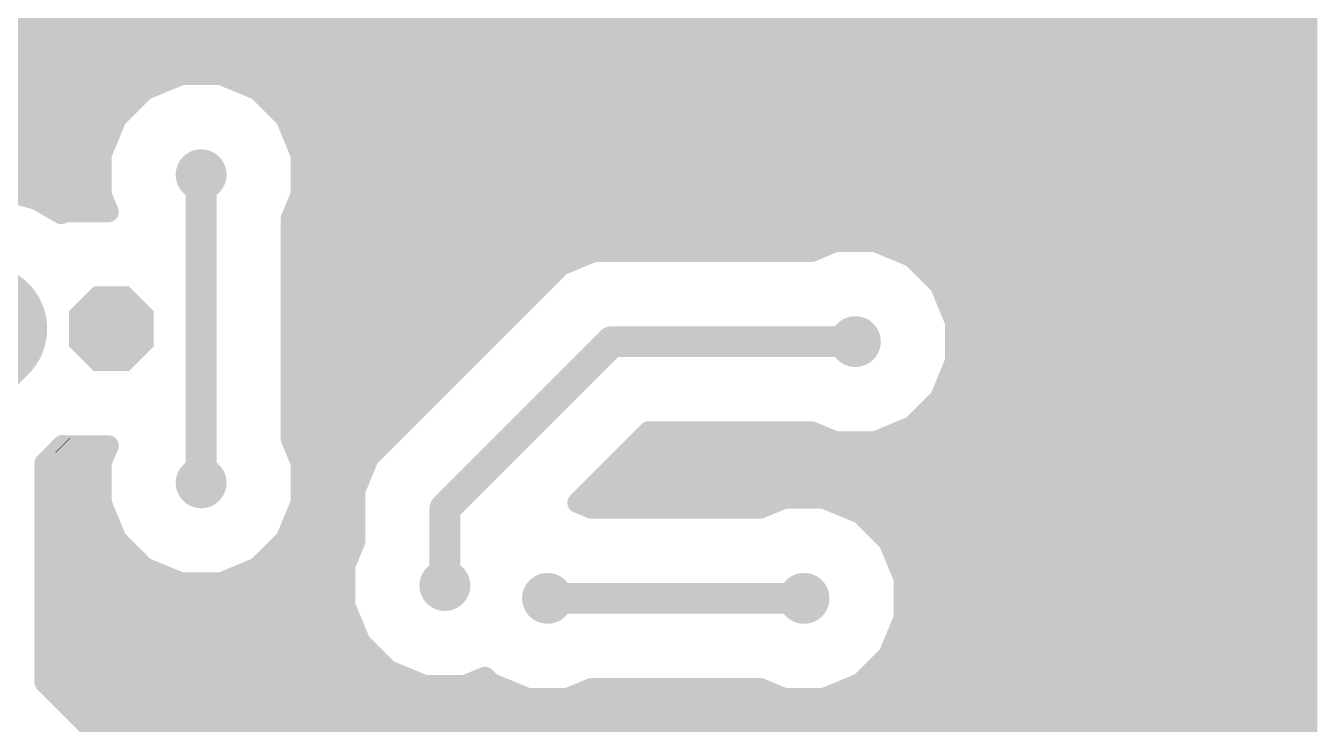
# Model space of a CAD drawing. Extents: x 0 to 141, y 0 to 150.
# Drawn here: x 20.91 to 46.48, y 109.52 to 123.34 of the extents above; entities that cross this region are included whole.
import ezdxf

# ---------------------------------------------------------------- set-up
doc = ezdxf.new("R2010")
doc.units = 0
for name, color, linetype in [('16', 175, 'CONTINUOUS'), ('17', 82, 'CONTINUOUS'), ('18', 82, 'CONTINUOUS')]:
    doc.layers.add(name, color=color, linetype=linetype)

# ---------------------------------------------------------------- blocks, each defined once
blk = doc.blocks.new('OCTAGONP')
at = {"const_width": 0.5}
blk.add_lwpolyline([(-0.25, -0.1036), (-0.25, 0.1036), (-0.1036, 0.25), (0.1036, 0.25), (0.25, 0.1036), (0.25, -0.1036), (0.1036, -0.25), (-0.1036, -0.25), (-0.25, -0.1036), (-0.25, 0.1036)], dxfattribs=at)
blk = doc.blocks.new('ROUNDV')
at = {"const_width": 0.5}
blk.add_lwpolyline([(0, -0.25, 1), (0, 0.25, 1), (0, -0.25)], format="xyb", dxfattribs=at)

msp = doc.modelspace()

# ---------------------------------------------------------------- linework, layer by layer
at = {"layer": '16'}
for points, const_width in [([(46.2788, 130.2673), (46.2788, 87.3055)], 0.4064), ([(15.5192, 123.5456), (46.2788, 123.5456)], 0.4064), ([(15.5192, 123.1392), (46.2788, 123.1392)], 0.4064), ([(15.5192, 122.7328), (46.2788, 122.7328)], 0.4064), ([(15.5192, 122.3264), (23.8798, 122.3264)], 0.4064), ([(23.9909, 122.3724), (23.2645, 122.0715)], 0.4064), ([(24.7771, 122.3724), (23.9909, 122.3724)], 0.4064), ([(25.5035, 122.0715), (24.7771, 122.3724)], 0.4064), ([(24.8882, 122.3264), (46.2788, 122.3264)], 0.4064), ([(23.2645, 122.0715), (22.7085, 121.5155)], 0.4064), ([(26.0595, 121.5155), (25.5035, 122.0715)], 0.4064), ([(15.5192, 121.92), (23.113, 121.92)], 0.4064), ([(25.655, 121.92), (46.2788, 121.92)], 0.4064), ([(15.5192, 121.5136), (22.7077, 121.5136)], 0.4064), ([(22.7085, 121.5155), (22.4076, 120.7891)], 0.4064), ([(26.3604, 120.7891), (26.0595, 121.5155)], 0.4064), ([(26.0603, 121.5136), (46.2788, 121.5136)], 0.4064), ([(15.5192, 121.1072), (22.5394, 121.1072)], 0.4064), ([(26.2287, 121.1072), (46.2788, 121.1072)], 0.4064), ([(22.4076, 120.7891), (22.4076, 120.0029)], 0.4064), ([(26.3604, 120.0029), (26.3604, 120.7891)], 0.4064), ([(15.5192, 120.7008), (22.4076, 120.7008)], 0.4064), ([(24.384, 114.3), (24.384, 120.396)], 0.6096), ([(26.3604, 120.7008), (46.2788, 120.7008)], 0.4064), ([(15.5192, 120.2944), (22.4076, 120.2944)], 0.4064), ([(26.3604, 120.2944), (46.2788, 120.2944)], 0.4064), ([(21.1248, 119.9043), (20.4272, 120.0912)], 0.4064), ([(22.4076, 120.0029), (22.5499, 119.6594)], 0.4064), ([(26.162, 119.5239), (26.3604, 120.0029)], 0.4064), ([(21.6121, 119.6229), (21.1248, 119.9043)], 0.4064), ([(21.153, 119.888), (22.4552, 119.888)], 0.4064), ([(26.3128, 119.888), (46.2788, 119.888)], 0.4064), ([(21.6486, 119.6594), (21.6121, 119.6229)], 0.4064), ([(22.5499, 119.6594), (21.6486, 119.6594)], 0.4064), ([(26.162, 115.1721), (26.162, 119.5239)], 0.4064), ([(26.162, 119.4816), (46.2788, 119.4816)], 0.4064), ([(26.162, 119.0752), (46.2788, 119.0752)], 0.4064), ([(36.9449, 119.0704), (36.4659, 118.872)], 0.4064), ([(37.7311, 119.0704), (36.9449, 119.0704)], 0.4064), ([(38.4575, 118.7695), (37.7311, 119.0704)], 0.4064), ([(32.1583, 118.872), (31.5048, 118.6013)], 0.4064), ([(36.4659, 118.872), (32.1583, 118.872)], 0.4064), ([(39.0135, 118.2135), (38.4575, 118.7695)], 0.4064), ([(26.162, 118.6688), (31.6678, 118.6688)], 0.4064), ([(31.5048, 118.6013), (31.0047, 118.1012)], 0.4064), ([(38.5582, 118.6688), (46.2788, 118.6688)], 0.4064), ([(18.542, 115.824), (20.066, 117.348)], 2.54), ([(26.162, 118.2624), (31.1659, 118.2624)], 0.4064), ([(38.9646, 118.2624), (46.2788, 118.2624)], 0.4064), ([(39.3144, 117.4871), (39.0135, 118.2135)], 0.4064), ([(31.0047, 118.1012), (27.7027, 114.7992)], 0.4064), ([(26.162, 117.856), (30.7595, 117.856)], 0.4064), ([(39.1616, 117.856), (46.2788, 117.856)], 0.4064), ([(26.162, 117.4496), (30.3531, 117.4496)], 0.4064), ([(39.3144, 116.7009), (39.3144, 117.4871)], 0.4064), ([(39.3144, 117.4496), (46.2788, 117.4496)], 0.4064), ([(29.21, 113.792), (32.512, 117.094)], 0.6096), ([(32.512, 117.094), (37.338, 117.094)], 0.6096), ([(26.162, 117.0432), (29.9467, 117.0432)], 0.4064), ([(39.3144, 117.0432), (46.2788, 117.0432)], 0.4064), ([(39.0135, 115.9745), (39.3144, 116.7009)], 0.4064), ([(26.162, 116.6368), (29.5403, 116.6368)], 0.4064), ([(39.2879, 116.6368), (46.2788, 116.6368)], 0.4064), ([(26.162, 116.2304), (29.1339, 116.2304)], 0.4064), ([(39.1195, 116.2304), (46.2788, 116.2304)], 0.4064), ([(38.4575, 115.4185), (39.0135, 115.9745)], 0.4064), ([(26.162, 115.824), (28.7275, 115.824)], 0.4064), ([(38.8631, 115.824), (46.2788, 115.824)], 0.4064), ([(26.162, 115.4176), (28.3211, 115.4176)], 0.4064), ([(37.7311, 115.1176), (38.4575, 115.4185)], 0.4064), ([(38.4554, 115.4176), (46.2788, 115.4176)], 0.4064), ([(26.3604, 114.6931), (26.162, 115.1721)], 0.4064), ([(31.8386, 113.9061), (33.2485, 115.316)], 0.4064), ([(33.2485, 115.316), (36.4659, 115.316)], 0.4064), ([(36.4659, 115.316), (36.9449, 115.1176)], 0.4064), ([(36.9449, 115.1176), (37.7311, 115.1176)], 0.4064), ([(21.2852, 114.6877), (21.6413, 115.0439)], 0.4064), ([(21.6087, 115.0112), (22.5394, 115.0112)], 0.4064), ([(21.6413, 115.0439), (21.6486, 115.0366)], 0.4064), ([(21.6486, 115.0366), (22.5499, 115.0366)], 0.4064), ([(22.5499, 115.0366), (22.4076, 114.6931)], 0.4064), ([(26.2287, 115.0112), (27.9147, 115.0112)], 0.4064), ([(32.9437, 115.0112), (46.2788, 115.0112)], 0.4064), ([(21.2852, 110.3563), (21.2852, 114.6877)], 0.4064), ([(21.2852, 114.6048), (22.4076, 114.6048)], 0.4064), ([(22.4076, 114.6931), (22.4076, 113.9069)], 0.4064), ([(26.3604, 113.9069), (26.3604, 114.6931)], 0.4064), ([(26.3604, 114.6048), (27.6222, 114.6048)], 0.4064), ([(27.7027, 114.7992), (27.432, 114.1457)], 0.4064), ([(32.5373, 114.6048), (46.2788, 114.6048)], 0.4064), ([(21.2852, 114.1984), (22.4076, 114.1984)], 0.4064), ([(26.3604, 114.1984), (27.4538, 114.1984)], 0.4064), ([(27.432, 114.1457), (27.432, 113.1401)], 0.4064), ([(32.1309, 114.1984), (46.2788, 114.1984)], 0.4064), ([(22.4076, 113.9069), (22.7085, 113.1805)], 0.4064), ([(26.0595, 113.1805), (26.3604, 113.9069)], 0.4064), ([(29.21, 112.268), (29.21, 113.792)], 0.6096), ([(32.1141, 113.792), (31.8386, 113.9061)], 0.4064), ([(35.9289, 113.9904), (35.4499, 113.792)], 0.4064), ([(36.7151, 113.9904), (35.9289, 113.9904)], 0.4064), ([(37.4415, 113.6895), (36.7151, 113.9904)], 0.4064), ([(21.2852, 113.792), (22.4552, 113.792)], 0.4064), ([(26.3128, 113.792), (27.432, 113.792)], 0.4064), ([(35.4499, 113.792), (32.1141, 113.792)], 0.4064), ([(32.1141, 113.792), (35.4499, 113.792)], 0.4064), ([(37.1941, 113.792), (46.2788, 113.792)], 0.4064), ([(37.9975, 113.1335), (37.4415, 113.6895)], 0.4064), ([(21.2852, 113.3856), (22.6235, 113.3856)], 0.4064), ([(26.1445, 113.3856), (27.432, 113.3856)], 0.4064), ([(37.7454, 113.3856), (46.2788, 113.3856)], 0.4064), ([(22.7085, 113.1805), (23.2645, 112.6245)], 0.4064), ([(25.5035, 112.6245), (26.0595, 113.1805)], 0.4064), ([(27.432, 113.1401), (27.2336, 112.6611)], 0.4064), ([(38.2984, 112.4071), (37.9975, 113.1335)], 0.4064), ([(21.2852, 112.9792), (22.9097, 112.9792)], 0.4064), ([(25.8583, 112.9792), (27.3654, 112.9792)], 0.4064), ([(38.0614, 112.9792), (46.2788, 112.9792)], 0.4064), ([(21.2852, 112.5728), (23.3892, 112.5728)], 0.4064), ([(23.2645, 112.6245), (23.9909, 112.3236)], 0.4064), ([(24.7771, 112.3236), (25.5035, 112.6245)], 0.4064), ([(25.3788, 112.5728), (27.2336, 112.5728)], 0.4064), ([(27.2336, 112.6611), (27.2336, 111.8749)], 0.4064), ([(38.2298, 112.5728), (46.2788, 112.5728)], 0.4064), ([(23.9909, 112.3236), (24.7771, 112.3236)], 0.4064), ([(38.2984, 111.6209), (38.2984, 112.4071)], 0.4064), ([(21.2852, 112.1664), (27.2336, 112.1664)], 0.4064), ([(31.242, 112.014), (36.322, 112.014)], 0.6096), ([(38.2984, 112.1664), (46.2788, 112.1664)], 0.4064), ([(27.2336, 111.8749), (27.5345, 111.1485)], 0.4064), ([(21.2852, 111.76), (27.2812, 111.76)], 0.4064), ([(37.9975, 110.8945), (38.2984, 111.6209)], 0.4064), ([(38.2984, 111.76), (46.2788, 111.76)], 0.4064), ([(21.2852, 111.3536), (27.4495, 111.3536)], 0.4064), ([(38.1877, 111.3536), (46.2788, 111.3536)], 0.4064), ([(27.5345, 111.1485), (28.0905, 110.5925)], 0.4064), ([(21.2852, 110.9472), (27.7357, 110.9472)], 0.4064), ([(37.4415, 110.3385), (37.9975, 110.8945)], 0.4064), ([(38.0194, 110.9472), (46.2788, 110.9472)], 0.4064), ([(21.2852, 110.5408), (28.2152, 110.5408)], 0.4064), ([(28.0905, 110.5925), (28.8169, 110.2916)], 0.4064), ([(37.6439, 110.5408), (46.2788, 110.5408)], 0.4064), ([(25.5631, 106.0784), (21.2852, 110.3563)], 0.4064), ([(28.8169, 110.2916), (29.6031, 110.2916)], 0.4064), ([(29.6031, 110.2916), (30.0035, 110.4574)], 0.4064), ([(30.0035, 110.4574), (30.1225, 110.3385)], 0.4064), ([(30.1225, 110.3385), (30.8489, 110.0376)], 0.4064), ([(36.7151, 110.0376), (37.4415, 110.3385)], 0.4064), ([(21.5071, 110.1344), (30.6152, 110.1344)], 0.4064), ([(30.8489, 110.0376), (31.6351, 110.0376)], 0.4064), ([(31.6351, 110.0376), (32.1141, 110.236)], 0.4064), ([(31.8688, 110.1344), (35.6952, 110.1344)], 0.4064), ([(32.1141, 110.236), (35.4499, 110.236)], 0.4064), ([(35.4499, 110.236), (35.9289, 110.0376)], 0.4064), ([(35.9289, 110.0376), (36.7151, 110.0376)], 0.4064), ([(36.9488, 110.1344), (46.2788, 110.1344)], 0.4064), ([(21.9135, 109.728), (46.2788, 109.728)], 0.4064), ([(22.3199, 109.3216), (46.2788, 109.3216)], 0.4064)]:
    msp.add_lwpolyline(points, dxfattribs=dict(at, const_width=const_width))
for points, const_width in [([(46.2788, 123.0376, 1), (46.2788, 123.2408)], 0.2032), ([(46.2788, 122.6312, 1), (46.2788, 122.8344)], 0.2032), ([(23.8798, 122.2248, 1), (23.8798, 122.428)], 0.2032), ([(23.9909, 122.474, 1), (23.9909, 122.2708)], 0.2032), ([(24.0297, 122.2785, 1), (23.952, 122.4663)], 0.2032), ([(24.816, 122.4663, 1), (24.7383, 122.2785)], 0.2032), ([(24.7771, 122.2708, 1), (24.7771, 122.474)], 0.2032), ([(24.8882, 122.428, 1), (24.8882, 122.2248)], 0.2032), ([(46.2788, 122.2248, 1), (46.2788, 122.428)], 0.2032), ([(23.2256, 122.1654, 1), (23.3033, 121.9776)], 0.2032), ([(23.3363, 121.9997, 1), (23.1926, 122.1434)], 0.2032), ([(25.5754, 122.1434, 1), (25.4317, 121.9997)], 0.2032), ([(25.4647, 121.9776, 1), (25.5424, 122.1654)], 0.2032), ([(23.113, 121.8184, 1), (23.113, 122.0216)], 0.2032), ([(25.655, 122.0216, 1), (25.655, 121.8184)], 0.2032), ([(46.2788, 121.8184, 1), (46.2788, 122.0216)], 0.2032), ([(22.8024, 121.4767, 1), (22.6146, 121.5544)], 0.2032), ([(22.7077, 121.412, 1), (22.7077, 121.6152)], 0.2032), ([(26.1534, 121.5544, 1), (25.9656, 121.4767)], 0.2032), ([(26.0603, 121.6152, 1), (26.0603, 121.412)], 0.2032), ([(46.2788, 121.412, 1), (46.2788, 121.6152)], 0.2032), ([(22.6366, 121.5874, 1), (22.7803, 121.4437)], 0.2032), ([(25.9877, 121.4437, 1), (26.1314, 121.5874)], 0.2032), ([(22.5394, 121.0056, 1), (22.5394, 121.2088)], 0.2032), ([(26.2287, 121.2088, 1), (26.2287, 121.0056)], 0.2032), ([(46.2788, 121.0056, 1), (46.2788, 121.2088)], 0.2032), ([(22.5092, 120.7891, 1), (22.306, 120.7891)], 0.2032), ([(26.462, 120.7891, 1), (26.2588, 120.7891)], 0.2032), ([(22.3137, 120.828, 1), (22.5015, 120.7503)], 0.2032), ([(22.4076, 120.5992, 1), (22.4076, 120.8024)], 0.2032), ([(24.5364, 120.396, 1), (24.2316, 120.396)], 0.3048), ([(26.3604, 120.8024, 1), (26.3604, 120.5992)], 0.2032), ([(26.2665, 120.7503, 1), (26.4543, 120.828)], 0.2032), ([(46.2788, 120.5992, 1), (46.2788, 120.8024)], 0.2032), ([(22.4076, 120.1928, 1), (22.4076, 120.396)], 0.2032), ([(26.3604, 120.396, 1), (26.3604, 120.1928)], 0.2032), ([(46.2788, 120.1928, 1), (46.2788, 120.396)], 0.2032), ([(22.5015, 120.0417, 1), (22.3137, 119.964)], 0.2032), ([(26.4543, 119.964, 1), (26.2665, 120.0417)], 0.2032), ([(21.1756, 119.9922, 1), (21.074, 119.8163)], 0.2032), ([(21.153, 119.9896, 1), (21.153, 119.7864)], 0.2032), ([(21.0985, 119.8061, 1), (21.1511, 120.0024)], 0.2032), ([(22.306, 120.0029, 1), (22.5092, 120.0029)], 0.2032), ([(22.4552, 119.7864, 1), (22.4552, 119.9896)], 0.2032), ([(26.3128, 119.9896, 1), (26.3128, 119.7864)], 0.2032), ([(26.2588, 120.0029, 1), (26.462, 120.0029)], 0.2032), ([(46.2788, 119.7864, 1), (46.2788, 119.9896)], 0.2032), ([(21.5403, 119.6948, 1), (21.684, 119.5511)], 0.2032), ([(21.6486, 119.761, 1), (21.6486, 119.5578)], 0.2032), ([(21.5613, 119.5349, 1), (21.6629, 119.7109)], 0.2032), ([(21.7204, 119.5876, 1), (21.5767, 119.7312)], 0.2032), ([(22.456, 119.6205, 1), (22.6437, 119.6983)], 0.2032), ([(22.5499, 119.5578, 1), (22.5499, 119.761)], 0.2032), ([(26.2636, 119.5239, 1), (26.0604, 119.5239)], 0.2032), ([(26.162, 119.5832, 1), (26.162, 119.38)], 0.2032), ([(26.0681, 119.5628, 1), (26.2559, 119.485)], 0.2032), ([(46.2788, 119.38, 1), (46.2788, 119.5832)], 0.2032), ([(26.162, 119.1768, 1), (26.162, 118.9736)], 0.2032), ([(36.9449, 119.172, 1), (36.9449, 118.9688)], 0.2032), ([(36.9837, 118.9765, 1), (36.906, 119.1643)], 0.2032), ([(37.77, 119.1643, 1), (37.6923, 118.9765)], 0.2032), ([(37.7311, 118.9688, 1), (37.7311, 119.172)], 0.2032), ([(46.2788, 118.9736, 1), (46.2788, 119.1768)], 0.2032), ([(32.1583, 118.9736, 1), (32.1583, 118.7704)], 0.2032), ([(32.1972, 118.7781, 1), (32.1195, 118.9659)], 0.2032), ([(36.427, 118.9659, 1), (36.5048, 118.7781)], 0.2032), ([(36.4659, 118.7704, 1), (36.4659, 118.9736)], 0.2032), ([(38.5294, 118.8414, 1), (38.3857, 118.6977)], 0.2032), ([(38.4187, 118.6756, 1), (38.4964, 118.8634)], 0.2032), ([(26.162, 118.7704, 1), (26.162, 118.5672)], 0.2032), ([(31.466, 118.6952, 1), (31.5437, 118.5074)], 0.2032), ([(31.5767, 118.5295, 1), (31.433, 118.6732)], 0.2032), ([(31.6678, 118.5672, 1), (31.6678, 118.7704)], 0.2032), ([(38.5582, 118.7704, 1), (38.5582, 118.5672)], 0.2032), ([(46.2788, 118.5672, 1), (46.2788, 118.7704)], 0.2032), ([(20.515, 116.899, 1), (19.617, 117.797)], 1.27), ([(26.162, 118.364, 1), (26.162, 118.1608)], 0.2032), ([(31.1659, 118.1608, 1), (31.1659, 118.364)], 0.2032), ([(38.9646, 118.364, 1), (38.9646, 118.1608)], 0.2032), ([(39.1074, 118.2524, 1), (38.9196, 118.1747)], 0.2032), ([(38.9417, 118.1417, 1), (39.0854, 118.2854)], 0.2032), ([(46.2788, 118.1608, 1), (46.2788, 118.364)], 0.2032), ([(30.9328, 118.173, 1), (31.0765, 118.0293)], 0.2032), ([(31.0765, 118.0293, 1), (30.9328, 118.173)], 0.2032), ([(26.162, 117.9576, 1), (26.162, 117.7544)], 0.2032), ([(30.7595, 117.7544, 1), (30.7595, 117.9576)], 0.2032), ([(39.1616, 117.9576, 1), (39.1616, 117.7544)], 0.2032), ([(46.2788, 117.7544, 1), (46.2788, 117.9576)], 0.2032), ([(26.162, 117.5512, 1), (26.162, 117.348)], 0.2032), ([(30.3531, 117.348, 1), (30.3531, 117.5512)], 0.2032), ([(39.416, 117.4871, 1), (39.2128, 117.4871)], 0.2032), ([(39.3144, 117.5512, 1), (39.3144, 117.348)], 0.2032), ([(39.2205, 117.4483, 1), (39.4083, 117.526)], 0.2032), ([(46.2788, 117.348, 1), (46.2788, 117.5512)], 0.2032), ([(32.512, 117.2464, 1), (32.512, 116.9416)], 0.3048), ([(32.6198, 116.9862, 1), (32.4042, 117.2018)], 0.3048), ([(37.338, 116.9416, 1), (37.338, 117.2464)], 0.3048), ([(26.162, 117.1448, 1), (26.162, 116.9416)], 0.2032), ([(29.9467, 116.9416, 1), (29.9467, 117.1448)], 0.2032), ([(39.3144, 117.1448, 1), (39.3144, 116.9416)], 0.2032), ([(46.2788, 116.9416, 1), (46.2788, 117.1448)], 0.2032), ([(39.4083, 116.662, 1), (39.2205, 116.7397)], 0.2032), ([(26.162, 116.7384, 1), (26.162, 116.5352)], 0.2032), ([(29.5403, 116.5352, 1), (29.5403, 116.7384)], 0.2032), ([(39.2879, 116.7384, 1), (39.2879, 116.5352)], 0.2032), ([(39.2128, 116.7009, 1), (39.416, 116.7009)], 0.2032), ([(46.2788, 116.5352, 1), (46.2788, 116.7384)], 0.2032), ([(26.162, 116.332, 1), (26.162, 116.1288)], 0.2032), ([(29.1339, 116.1288, 1), (29.1339, 116.332)], 0.2032), ([(39.1195, 116.332, 1), (39.1195, 116.1288)], 0.2032), ([(46.2788, 116.1288, 1), (46.2788, 116.332)], 0.2032), ([(38.9196, 116.0133, 1), (39.1074, 115.9356)], 0.2032), ([(39.0854, 115.9026, 1), (38.9417, 116.0463)], 0.2032), ([(26.162, 115.9256, 1), (26.162, 115.7224)], 0.2032), ([(28.7275, 115.7224, 1), (28.7275, 115.9256)], 0.2032), ([(38.8631, 115.9256, 1), (38.8631, 115.7224)], 0.2032), ([(46.2788, 115.7224, 1), (46.2788, 115.9256)], 0.2032), ([(26.162, 115.5192, 1), (26.162, 115.316)], 0.2032), ([(28.3211, 115.316, 1), (28.3211, 115.5192)], 0.2032), ([(38.4554, 115.5192, 1), (38.4554, 115.316)], 0.2032), ([(38.3857, 115.4903, 1), (38.5294, 115.3466)], 0.2032), ([(38.4964, 115.3246, 1), (38.4187, 115.5124)], 0.2032), ([(46.2788, 115.316, 1), (46.2788, 115.5192)], 0.2032), ([(26.2559, 115.211, 1), (26.0681, 115.1332)], 0.2032), ([(33.2485, 115.4176, 1), (33.2485, 115.2144)], 0.2032), ([(33.3203, 115.2442, 1), (33.1766, 115.3878)], 0.2032), ([(36.5048, 115.4099, 1), (36.427, 115.2221)], 0.2032), ([(36.4659, 115.2144, 1), (36.4659, 115.4176)], 0.2032), ([(36.9449, 115.2192, 1), (36.9449, 115.016)], 0.2032), ([(37.7311, 115.016, 1), (37.7311, 115.2192)], 0.2032), ([(21.6087, 115.1128, 1), (21.6087, 114.9096)], 0.2032), ([(21.7132, 115.1157, 1), (21.5695, 114.972)], 0.2032), ([(21.6486, 115.1382, 1), (21.6486, 114.935)], 0.2032), ([(21.7132, 114.972, 1), (21.5695, 115.1157)], 0.2032), ([(21.5767, 114.9648, 1), (21.7204, 115.1084)], 0.2032), ([(22.6437, 114.9977, 1), (22.456, 115.0755)], 0.2032), ([(22.5394, 114.9096, 1), (22.5394, 115.1128)], 0.2032), ([(22.5499, 114.935, 1), (22.5499, 115.1382)], 0.2032), ([(26.0604, 115.1721, 1), (26.2636, 115.1721)], 0.2032), ([(26.2287, 115.1128, 1), (26.2287, 114.9096)], 0.2032), ([(27.9147, 114.9096, 1), (27.9147, 115.1128)], 0.2032), ([(32.9437, 115.1128, 1), (32.9437, 114.9096)], 0.2032), ([(36.906, 115.0237, 1), (36.9837, 115.2115)], 0.2032), ([(37.6923, 115.2115, 1), (37.77, 115.0237)], 0.2032), ([(46.2788, 114.9096, 1), (46.2788, 115.1128)], 0.2032), ([(21.3868, 114.6877, 1), (21.1836, 114.6877)], 0.2032), ([(21.2134, 114.7596, 1), (21.357, 114.6159)], 0.2032), ([(21.2852, 114.7064, 1), (21.2852, 114.5032)], 0.2032), ([(22.5092, 114.6931, 1), (22.306, 114.6931)], 0.2032), ([(22.3137, 114.732, 1), (22.5015, 114.6543)], 0.2032), ([(22.4076, 114.5032, 1), (22.4076, 114.7064)], 0.2032), ([(26.462, 114.6931, 1), (26.2588, 114.6931)], 0.2032), ([(26.3604, 114.7064, 1), (26.3604, 114.5032)], 0.2032), ([(26.2665, 114.6543, 1), (26.4543, 114.732)], 0.2032), ([(27.6308, 114.871, 1), (27.7745, 114.7273)], 0.2032), ([(27.7966, 114.7603, 1), (27.6088, 114.838)], 0.2032), ([(27.6222, 114.5032, 1), (27.6222, 114.7064)], 0.2032), ([(32.5373, 114.7064, 1), (32.5373, 114.5032)], 0.2032), ([(46.2788, 114.5032, 1), (46.2788, 114.7064)], 0.2032), ([(21.2852, 114.3, 1), (21.2852, 114.0968)], 0.2032), ([(22.4076, 114.0968, 1), (22.4076, 114.3)], 0.2032), ([(24.2316, 114.3, 1), (24.5364, 114.3)], 0.3048), ([(26.3604, 114.3, 1), (26.3604, 114.0968)], 0.2032), ([(27.5336, 114.1457, 1), (27.3304, 114.1457)], 0.2032), ([(27.4538, 114.0968, 1), (27.4538, 114.3)], 0.2032), ([(32.1309, 114.3, 1), (32.1309, 114.0968)], 0.2032), ([(46.2788, 114.0968, 1), (46.2788, 114.3)], 0.2032), ([(22.5015, 113.9457, 1), (22.3137, 113.868)], 0.2032), ([(26.4543, 113.868, 1), (26.2665, 113.9457)], 0.2032), ([(27.3381, 114.1845, 1), (27.5259, 114.1068)], 0.2032), ([(29.1022, 113.8998, 1), (29.3178, 113.6842)], 0.3048), ([(29.3624, 113.792, 1), (29.0576, 113.792)], 0.3048), ([(31.7667, 113.978, 1), (31.9104, 113.8343)], 0.2032), ([(31.8775, 114, 1), (31.7997, 113.8123)], 0.2032), ([(35.9289, 114.092, 1), (35.9289, 113.8888)], 0.2032), ([(35.9677, 113.8965, 1), (35.89, 114.0843)], 0.2032), ([(36.754, 114.0843, 1), (36.6763, 113.8965)], 0.2032), ([(36.7151, 113.8888, 1), (36.7151, 114.092)], 0.2032), ([(21.2852, 113.8936, 1), (21.2852, 113.6904)], 0.2032), ([(22.306, 113.9069, 1), (22.5092, 113.9069)], 0.2032), ([(22.4552, 113.6904, 1), (22.4552, 113.8936)], 0.2032), ([(26.3128, 113.8936, 1), (26.3128, 113.6904)], 0.2032), ([(26.2588, 113.9069, 1), (26.462, 113.9069)], 0.2032), ([(27.432, 113.6904, 1), (27.432, 113.8936)], 0.2032), ([(32.1141, 113.8936, 1), (32.1141, 113.6904)], 0.2032), ([(32.1141, 113.8936, 1), (32.1141, 113.6904)], 0.2032), ([(32.0752, 113.6981, 1), (32.153, 113.8859)], 0.2032), ([(35.411, 113.8859, 1), (35.4888, 113.6981)], 0.2032), ([(35.4499, 113.6904, 1), (35.4499, 113.8936)], 0.2032), ([(35.4499, 113.6904, 1), (35.4499, 113.8936)], 0.2032), ([(37.1941, 113.8936, 1), (37.1941, 113.6904)], 0.2032), ([(37.5134, 113.7614, 1), (37.3697, 113.6177)], 0.2032), ([(37.4027, 113.5956, 1), (37.4804, 113.7834)], 0.2032), ([(46.2788, 113.6904, 1), (46.2788, 113.8936)], 0.2032), ([(21.2852, 113.4872, 1), (21.2852, 113.284)], 0.2032), ([(22.6235, 113.284, 1), (22.6235, 113.4872)], 0.2032), ([(26.1445, 113.4872, 1), (26.1445, 113.284)], 0.2032), ([(27.432, 113.284, 1), (27.432, 113.4872)], 0.2032), ([(37.7454, 113.4872, 1), (37.7454, 113.284)], 0.2032), ([(46.2788, 113.284, 1), (46.2788, 113.4872)], 0.2032), ([(22.7803, 113.2523, 1), (22.6366, 113.1086)], 0.2032), ([(22.6146, 113.1416, 1), (22.8024, 113.2193)], 0.2032), ([(25.9656, 113.2193, 1), (26.1534, 113.1416)], 0.2032), ([(26.1314, 113.1086, 1), (25.9877, 113.2523)], 0.2032), ([(27.5259, 113.1012, 1), (27.3381, 113.179)], 0.2032), ([(38.0914, 113.1724, 1), (37.9036, 113.0947)], 0.2032), ([(37.9257, 113.0617, 1), (38.0694, 113.2054)], 0.2032), ([(21.2852, 113.0808, 1), (21.2852, 112.8776)], 0.2032), ([(22.9097, 112.8776, 1), (22.9097, 113.0808)], 0.2032), ([(25.8583, 113.0808, 1), (25.8583, 112.8776)], 0.2032), ([(27.3304, 113.1401, 1), (27.5336, 113.1401)], 0.2032), ([(27.3654, 112.8776, 1), (27.3654, 113.0808)], 0.2032), ([(38.0614, 113.0808, 1), (38.0614, 112.8776)], 0.2032), ([(46.2788, 112.8776, 1), (46.2788, 113.0808)], 0.2032), ([(21.2852, 112.6744, 1), (21.2852, 112.4712)], 0.2032), ([(23.3033, 112.7184, 1), (23.2256, 112.5306)], 0.2032), ([(23.1926, 112.5526, 1), (23.3363, 112.6963)], 0.2032), ([(23.3892, 112.4712, 1), (23.3892, 112.6744)], 0.2032), ([(25.3788, 112.6744, 1), (25.3788, 112.4712)], 0.2032), ([(25.4317, 112.6963, 1), (25.5754, 112.5526)], 0.2032), ([(25.5424, 112.5306, 1), (25.4647, 112.7184)], 0.2032), ([(27.3352, 112.6611, 1), (27.132, 112.6611)], 0.2032), ([(27.1397, 112.7, 1), (27.3275, 112.6223)], 0.2032), ([(27.2336, 112.4712, 1), (27.2336, 112.6744)], 0.2032), ([(38.2298, 112.6744, 1), (38.2298, 112.4712)], 0.2032), ([(46.2788, 112.4712, 1), (46.2788, 112.6744)], 0.2032), ([(23.9909, 112.4252, 1), (23.9909, 112.222)], 0.2032), ([(23.952, 112.2297, 1), (24.0297, 112.4175)], 0.2032), ([(24.7383, 112.4175, 1), (24.816, 112.2297)], 0.2032), ([(24.7771, 112.222, 1), (24.7771, 112.4252)], 0.2032), ([(38.4, 112.4071, 1), (38.1968, 112.4071)], 0.2032), ([(38.2045, 112.3683, 1), (38.3923, 112.446)], 0.2032), ([(21.2852, 112.268, 1), (21.2852, 112.0648)], 0.2032), ([(27.2336, 112.0648, 1), (27.2336, 112.268)], 0.2032), ([(29.0576, 112.268, 1), (29.3624, 112.268)], 0.3048), ([(31.242, 112.1664, 1), (31.242, 111.8616)], 0.3048), ([(36.322, 111.8616, 1), (36.322, 112.1664)], 0.3048), ([(38.2984, 112.268, 1), (38.2984, 112.0648)], 0.2032), ([(46.2788, 112.0648, 1), (46.2788, 112.268)], 0.2032), ([(27.3275, 111.9137, 1), (27.1397, 111.836)], 0.2032), ([(21.2852, 111.8616, 1), (21.2852, 111.6584)], 0.2032), ([(27.132, 111.8749, 1), (27.3352, 111.8749)], 0.2032), ([(27.2812, 111.6584, 1), (27.2812, 111.8616)], 0.2032), ([(38.2984, 111.8616, 1), (38.2984, 111.6584)], 0.2032), ([(38.3923, 111.582, 1), (38.2045, 111.6597)], 0.2032), ([(46.2788, 111.6584, 1), (46.2788, 111.8616)], 0.2032), ([(21.2852, 111.4552, 1), (21.2852, 111.252)], 0.2032), ([(27.4495, 111.252, 1), (27.4495, 111.4552)], 0.2032), ([(38.1877, 111.4552, 1), (38.1877, 111.252)], 0.2032), ([(38.1968, 111.6209, 1), (38.4, 111.6209)], 0.2032), ([(46.2788, 111.252, 1), (46.2788, 111.4552)], 0.2032), ([(27.6063, 111.2203, 1), (27.4626, 111.0766)], 0.2032), ([(27.4406, 111.1096, 1), (27.6284, 111.1873)], 0.2032), ([(21.2852, 111.0488, 1), (21.2852, 110.8456)], 0.2032), ([(27.7357, 110.8456, 1), (27.7357, 111.0488)], 0.2032), ([(37.9036, 110.9333, 1), (38.0914, 110.8556)], 0.2032), ([(38.0194, 111.0488, 1), (38.0194, 110.8456)], 0.2032), ([(38.0694, 110.8226, 1), (37.9257, 110.9663)], 0.2032), ([(46.2788, 110.8456, 1), (46.2788, 111.0488)], 0.2032), ([(21.2852, 110.6424, 1), (21.2852, 110.4392)], 0.2032), ([(28.1293, 110.6864, 1), (28.0516, 110.4986)], 0.2032), ([(28.0186, 110.5206, 1), (28.1623, 110.6643)], 0.2032), ([(28.2152, 110.4392, 1), (28.2152, 110.6424)], 0.2032), ([(37.6439, 110.6424, 1), (37.6439, 110.4392)], 0.2032), ([(46.2788, 110.4392, 1), (46.2788, 110.6424)], 0.2032), ([(21.357, 110.4281, 1), (21.2134, 110.2844)], 0.2032), ([(28.8169, 110.3932, 1), (28.8169, 110.19)], 0.2032), ([(28.778, 110.1977, 1), (28.8557, 110.3855)], 0.2032), ([(29.5643, 110.3855, 1), (29.642, 110.1977)], 0.2032), ([(29.6031, 110.19, 1), (29.6031, 110.3932)], 0.2032), ([(30.0753, 110.5293, 1), (29.9317, 110.3856)], 0.2032), ([(30.0424, 110.3636, 1), (29.9646, 110.5513)], 0.2032), ([(30.1613, 110.4324, 1), (30.0836, 110.2446)], 0.2032), ([(30.0506, 110.2666, 1), (30.1943, 110.4103)], 0.2032), ([(37.3697, 110.4103, 1), (37.5134, 110.2666)], 0.2032), ([(37.4804, 110.2446, 1), (37.4027, 110.4324)], 0.2032), ([(21.1836, 110.3563, 1), (21.3868, 110.3563)], 0.2032), ([(21.5071, 110.236, 1), (21.5071, 110.0328)], 0.2032), ([(30.6152, 110.0328, 1), (30.6152, 110.236)], 0.2032), ([(30.8489, 110.1392, 1), (30.8489, 109.936)], 0.2032), ([(30.81, 109.9437, 1), (30.8877, 110.1315)], 0.2032), ([(31.5963, 110.1315, 1), (31.674, 109.9437)], 0.2032), ([(31.6351, 109.936, 1), (31.6351, 110.1392)], 0.2032), ([(31.8688, 110.236, 1), (31.8688, 110.0328)], 0.2032), ([(32.1141, 110.3376, 1), (32.1141, 110.1344)], 0.2032), ([(32.153, 110.1421, 1), (32.0752, 110.3299)], 0.2032), ([(35.4888, 110.3299, 1), (35.411, 110.1421)], 0.2032), ([(35.4499, 110.1344, 1), (35.4499, 110.3376)], 0.2032), ([(35.6952, 110.0328, 1), (35.6952, 110.236)], 0.2032), ([(35.9289, 110.1392, 1), (35.9289, 109.936)], 0.2032), ([(35.89, 109.9437, 1), (35.9677, 110.1315)], 0.2032), ([(36.6763, 110.1315, 1), (36.754, 109.9437)], 0.2032), ([(36.7151, 109.936, 1), (36.7151, 110.1392)], 0.2032), ([(36.9488, 110.236, 1), (36.9488, 110.0328)], 0.2032), ([(46.2788, 110.0328, 1), (46.2788, 110.236)], 0.2032), ([(21.9135, 109.8296, 1), (21.9135, 109.6264)], 0.2032), ([(46.2788, 109.6264, 1), (46.2788, 109.8296)], 0.2032)]:
    msp.add_lwpolyline(points, format="xyb", dxfattribs=dict(at, const_width=const_width))

# ---------------------------------------------------------------- block references
at = {"layer": '17', "xscale": 1.6764, "yscale": 1.6764, "rotation": 180}
msp.add_blockref('OCTAGONP', (22.606, 117.348), dxfattribs=at)
at = {"layer": '18', "xscale": 1.0064, "yscale": 1.0064}
for p in [(24.384, 120.396), (37.338, 117.094), (24.384, 114.3), (29.21, 112.268), (31.242, 112.014), (36.322, 112.014)]:
    msp.add_blockref('ROUNDV', p, dxfattribs=at)

doc.saveas('drawing.dxf')
